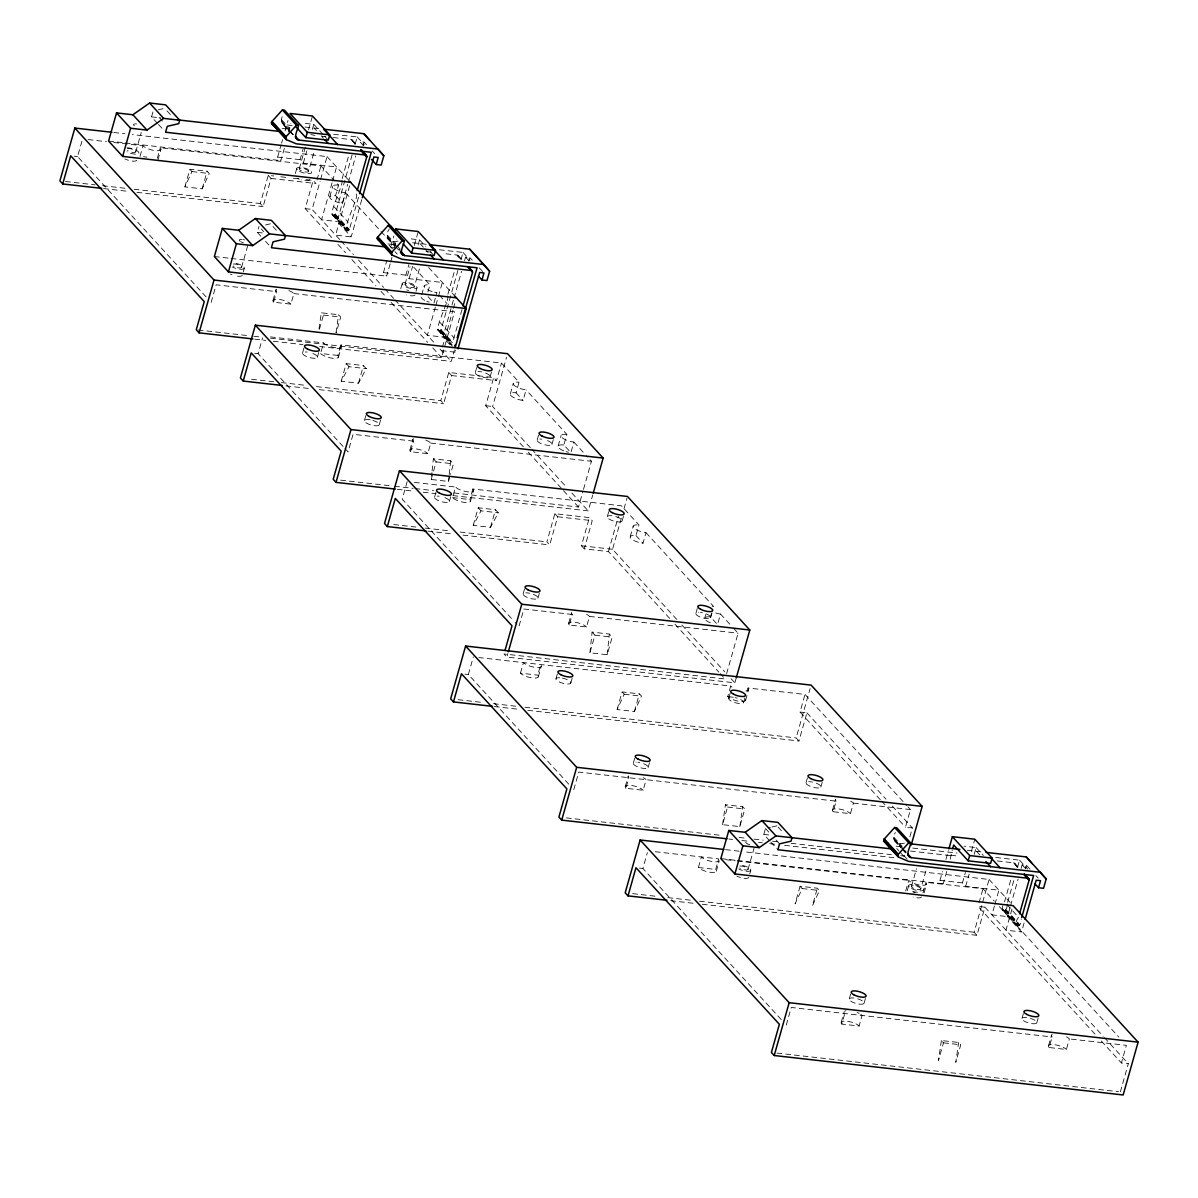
<?xml version="1.0" encoding="UTF-8"?>
<svg xmlns="http://www.w3.org/2000/svg" width="1198" height="1198" viewBox="0 0 1198 1198"><rect width="100%" height="100%" fill="white"/><g stroke="black" fill="none" stroke-linecap="round" stroke-linejoin="round"><path stroke-width="0.75" stroke-dasharray="5 3.75" d="M449.969 476.145L448.471 481.431L431.205 479.485L431.924 472.581M432.104 470.859L433.376 458.804L450.643 460.766L453.458 463.836L450.463 474.393M448.471 481.431L449.01 476.265M449.205 474.543L450.643 460.766M589.925 652.79L592.097 632.11L609.363 634.071L612.178 637.141L607.191 654.737L589.925 652.79L594.912 635.18L592.097 632.11M607.191 654.737L609.363 634.071M318.968 329.076L321.319 312.798L338.6 314.745L340.711 317.051L336.219 332.894M335.994 332.849L338.6 314.745M722.559 824.658L725.434 804.756L742.7 806.703L744.812 809.009L739.825 826.605L722.559 824.658L727.53 807.048L725.434 804.756M739.825 826.605L742.7 806.703M941.373 1040.538L938.498 1060.44L943.485 1042.829L941.373 1040.538L958.64 1042.485L960.751 1044.791L955.764 1062.386L958.64 1042.485M293.106 134.7C289.137 128.575 277.277 123.918 283.102 115.008M352.107 154.916L335.29 214.232C323.969 221.84 345.758 181.018 341.64 180.464M356.195 194.061C360.553 194.69 337.761 237.249 349.352 229.582L359.026 195.439M397.931 241.068C389.305 243.464 383.944 236.111 389.35 228.893M457.906 270.419L441.089 329.735C429.753 337.342 451.556 296.52 447.438 295.966M458.43 257.226L457.082 255.069L442.541 253.407M904.46 843.137C897.182 845.144 890.369 839.558 895.37 832.565M1007.129 904.026C1008.102 912.861 998.248 912.397 1004.014 903.681M461.994 309.548L452.53 342.972L440.924 330.139M206.116 296.894L77.585 156.564L82.572 138.968M135.778 151.861L141.259 132.499M140.046 156.369L143.026 145.797A9.659 3.085 15.8 0 0 155.186 150.619A9.659 3.085 15.8 0 0 160.307 147.758L320.959 165.923L334.766 181.003M157.402 123.274L151.547 116.88L153.209 110.98M157.312 158.316L160.307 147.758M157.926 160.113L160.906 149.54M184.896 186.873L189.868 169.262L207.149 171.224L209.261 173.53L202.162 188.82L184.896 186.873L191.98 171.569L189.868 169.262M202.162 188.82L207.149 171.224M211.148 302.405L216.134 284.795L276.588 291.638A9.659 3.085 15.8 0 1 276.633 289.212M241.562 267.349L248.555 242.715M268.247 175.372L271.062 178.442L263.096 206.61L260.28 203.54L268.247 175.372L273.638 175.986M243.284 271.841L244.272 268.322A7.727 2.456 15.8 0 0 234.074 263.051M284.36 148.312L280.871 160.637L277.637 157.103L281.096 144.883M281.59 143.131L282.578 139.642M285.064 130.911L288.029 120.429M260.85 236.201L257.33 232.367L259.008 226.467M288.433 132.005L290.844 123.499M295.307 173.59L296.805 168.304M332.565 181.063L336.563 166.971L303.319 163.183L300.084 159.663L303.064 149.181M308.5 129.968L312.468 115.996M312.334 129.459L313.771 124.352L301.686 122.975M303.319 163.183L306.808 150.873M343.077 446.45L258.109 353.665L262.587 337.821M273.009 300.413L275.989 289.841M288.853 290.59A9.659 3.085 15.8 0 1 293.869 293.585L290.874 304.142L273.608 302.196L276.588 291.638M331.711 237.578L305.191 208.617L313.172 180.464M316.976 180L320.959 165.923M339.693 239.525L312.109 209.41L320.076 181.242M320.57 179.475L327.054 156.594L132.334 134.58M329.824 196.742L332.804 186.184M338.54 185.106A9.659 3.085 15.8 0 0 333.403 187.966A9.659 3.085 15.8 0 0 345.563 192.788L342.568 203.346A9.659 3.085 15.8 0 1 330.423 198.539A9.659 3.085 15.8 0 1 335.545 195.678L338.54 185.106L336.024 182.366M355.162 144.134L357.199 136.946L331.561 134.041M361.781 199.602L351.209 236.89L337.147 221.54L347.719 184.252M348.214 182.47L355.776 155.83M302.585 352.916L304.067 347.63M363.114 145.647L364.117 142.113L359.789 141.634L363.308 145.467M319.447 329.18L323.43 315.104L321.319 312.798M317.365 357.333L319.357 350.295M321.064 351.703L323.55 342.898A9.659 3.085 15.8 0 0 335.695 347.719A9.659 3.085 15.8 0 0 340.816 344.859L501.468 363.024L519.048 382.207L516.053 392.779A9.659 3.085 15.8 0 0 510.932 395.639A9.659 3.085 15.8 0 0 523.092 400.446L526.072 389.889A9.659 3.085 15.8 0 1 513.927 385.067A9.659 3.085 15.8 0 1 519.048 382.207M337.836 355.417L320.555 353.47A9.659 3.085 15.8 0 0 332.715 358.277A9.659 3.085 15.8 0 0 337.836 355.417L340.816 344.859M338.435 357.214L341.43 346.641M341.22 381.234L346.207 363.638L363.473 365.585L366.288 368.655L358.502 383.195L341.22 381.234L349.022 366.708L366.288 368.655M390.159 263.815L386.654 276.124L383.435 272.605L386.894 260.37M390.848 246.414L393.828 235.931M394.217 247.507L396.628 239.001M390.653 262.048L392.15 256.761M358.502 383.195L363.473 365.585M400.746 288.718L402.243 283.432M364.432 420.453L366.423 413.415M438.363 296.55L442.347 282.473L409.117 278.685L405.882 275.151L408.847 264.668M414.298 245.47L418.252 231.499M418.117 244.946L419.57 239.84L409.207 238.672M409.117 278.685L412.606 266.36M416.02 291.384L417.024 287.864A7.727 2.456 15.8 0 0 406.826 282.578A7.727 2.456 15.8 0 0 405.059 286.502A7.727 2.456 15.8 0 0 417.024 287.864M379.212 424.886L381.204 417.847M421.696 294.768L424.197 285.963M427.926 291.938L429.917 284.884L413.55 267.019M460.96 259.622L462.997 252.434L437.36 249.528M409.941 449.924L412.921 439.352M449.969 344.71L442.931 337.042L453.503 299.74M454.012 297.973L461.559 271.332M464.584 260.67L465.588 257.121L469.901 257.615L472.252 260.176M425.784 440.1A9.659 3.085 15.8 0 1 430.801 443.095L427.806 453.668L410.54 451.706L413.52 441.149A9.659 3.085 15.8 0 1 413.565 438.723M468.912 261.134L469.901 257.615M270.598 338.195L441.568 357.528L454.521 311.75L293.869 293.585M407.185 481.581L402.214 499.177L513.882 621.103M319.626 346.492L451.287 361.377L454.282 350.804M448.771 372.473L451.586 375.543L443.604 403.711L440.804 400.641L448.771 372.473L493.681 377.55L496.496 380.62L501.468 363.024M431.205 479.485L436.177 461.874L433.376 458.804M434.589 497.05L436.581 490.012M475.321 372.443L477.313 365.405M449.37 501.483L451.361 494.445M472.836 488.994L469.841 499.566A9.659 3.085 15.8 0 1 464.719 502.426A9.659 3.085 15.8 0 1 452.574 497.604L455.554 487.047A9.659 3.085 15.8 0 0 467.714 491.854A9.659 3.085 15.8 0 0 472.836 488.994L621.388 505.796L638.968 524.979L635.973 535.551A9.659 3.085 15.8 0 0 630.852 538.411A9.659 3.085 15.8 0 0 643.012 543.218L645.992 532.661A9.659 3.085 15.8 0 1 633.847 527.839A9.659 3.085 15.8 0 1 638.968 524.979M490.102 376.876L492.093 369.838M523.331 446.794L485.714 405.718L493.681 377.55M530.355 447.708L492.618 406.511L506.574 357.214M470.44 501.348L473.435 490.791M473.24 525.383L478.212 507.772L495.493 509.734L498.308 512.804L490.506 527.33L473.24 525.383L481.027 510.842L498.308 512.804M510.333 393.843L513.328 383.285M490.506 527.33L495.493 509.734M568.78 784.181L468.358 674.534L473.33 656.938M537.183 439.995L539.175 432.957M551.964 444.413L553.955 437.375M558.133 446.03L561.128 435.473M566.849 434.395A9.659 3.085 15.8 0 0 561.727 437.27A9.659 3.085 15.8 0 0 573.872 442.077L570.892 452.634L563.854 444.967L566.849 434.395L526.072 389.889M523.167 593.759L525.158 586.721M736.351 677.544L734.853 682.83L506.829 657.043L507.832 653.524M554.869 513.687L557.684 516.757L549.702 544.925L546.902 541.855L554.869 513.687L589.416 517.596L592.231 520.666L584.265 548.834L608.449 551.574L669.922 618.692M537.947 598.191L539.939 591.153M520.441 673.156L523.436 662.599A9.659 3.085 15.8 0 0 535.581 667.421A9.659 3.085 15.8 0 0 540.702 664.561L537.722 675.118A9.659 3.085 15.8 0 1 532.601 677.978A9.659 3.085 15.8 0 1 520.441 673.156L537.722 675.118M453.997 492.962L578.499 507.039L582.977 491.195M583.486 489.428L591.453 461.26L586.436 455.779M538.321 676.9L541.301 666.343M452.844 495.583L588.218 510.887L592.711 495.044M584.265 548.834L581.449 545.764L589.416 517.596M568.661 623.23L571.641 612.672A9.659 3.085 15.8 0 0 572.255 614.454L569.26 625.012L586.526 626.973L589.521 616.401A9.659 3.085 15.8 0 0 586.601 614.349M556.007 678.667L557.998 671.629M607.326 516.593L609.333 509.554M570.787 683.085L572.779 676.046M608.449 551.574L618.408 516.353M676.855 619.501L612.537 549.283L622.002 515.829M623.993 508.791L626.988 498.233M622.106 521.01L624.113 513.972M630.253 536.614L633.248 526.057M573.797 789.662L578.769 772.066L836.159 801.163L833.179 811.735L850.445 813.682L853.44 803.124A9.659 3.085 15.8 0 0 848.424 800.129M617.12 709.53L622.091 691.92L639.373 693.882L641.484 696.173L634.386 711.477L617.12 709.53L624.203 694.226L622.091 691.92M634.386 711.477L639.373 693.882M625.281 786.502L628.276 775.945A9.659 3.085 15.8 0 0 628.875 777.727L625.88 788.284L643.161 790.246L646.141 779.688A9.659 3.085 15.8 0 0 643.236 777.637M633.338 763.096L634.835 757.81M648.118 767.514L650.11 760.475M695.903 613.301L697.401 608.015M704.768 617.973L705.757 614.454M715.715 613.017A9.659 3.085 15.8 0 0 720.507 614.02L717.512 624.577L710.489 616.91L711.492 613.376M710.684 617.719L712.675 610.681M781.246 1019.573L642.877 868.49L647.369 852.647M726.617 673.695L738.088 633.203L733.056 627.722M745.62 699.512A9.659 3.085 15.8 0 1 738.732 701.249A9.659 3.085 15.8 0 1 727.74 696.607L730.72 686.035L478.901 657.567M728.758 698.194L730.75 691.156M743.539 702.627L745.53 695.589M746.998 691.516L748.001 687.996L804.996 694.436L906.676 805.46M655.246 851.718L718.695 858.891L715.7 869.449A9.659 3.085 15.8 0 1 710.579 872.309A9.659 3.085 15.8 0 1 698.419 867.502L701.414 856.929A9.659 3.085 15.8 0 0 709.995 861.092A9.659 3.085 15.8 0 0 718.65 861.317M745.605 700.351L748.6 689.778M716.299 871.245L719.294 860.673M748.046 869.389L755.039 844.74M749.768 873.911L750.772 870.392A7.727 2.456 15.8 0 0 740.559 865.106M769.67 840.801L763.815 834.392L765.477 828.507L770.389 827.354M880.35 799.755L800.024 712.046L804.996 694.436M800.024 712.046L806.928 712.825L798.961 740.993L796.146 737.923L810.103 688.625M806.074 782.623L808.066 775.585M820.855 787.056L822.846 780.018M800.084 886.265L795.098 903.861L802.181 888.557L800.084 886.265L817.35 888.212L819.462 890.518L812.379 905.823L817.35 888.212M832.58 809.938L835.56 799.38A9.659 3.085 15.8 0 0 836.159 801.163M786.277 1025.054L791.264 1007.458L1052.114 1036.944A9.659 3.085 15.8 0 1 1052.144 1034.518M841.221 1022.283L844.216 1011.726M860.883 1014.436A9.659 3.085 15.8 0 1 862.081 1015.47L859.101 1026.027L841.82 1024.08L844.815 1013.508A9.659 3.085 15.8 0 1 846.087 1010.678M849.277 998.877L851.269 991.839M909.881 836.758L912.367 827.953L905.463 827.174L910.45 809.563L907.934 806.823M907.215 859.191L904.4 856.121L905.898 850.835M864.058 1003.31L866.049 996.257M905.718 890.938L908.713 880.38A9.659 3.085 15.8 0 0 920.858 885.187A9.659 3.085 15.8 0 0 925.979 882.327L982.989 888.781L994.31 901.136M907.23 890.773L908.728 885.502M922.999 892.899L925.979 882.327M924.092 892.914L926.578 884.124M946.72 871.53L943.23 883.854L939.996 880.32L942.467 871.59M945.941 859.37L948.412 850.64M950.209 859.206L952.23 850.131M994.924 904.265L998.922 890.189L965.678 886.4L962.443 882.881L965.423 872.399M971.353 851.449L974.828 839.214M974.214 854.369L976.13 847.57L964.046 846.192M965.678 886.4L969.167 874.076M979.006 902.858L982.989 888.781M1094.987 1034.114L978.002 906.377L984.921 907.156L976.939 935.324L974.139 932.254L989.084 879.452L744.078 851.748M1007.638 902.274L1014.092 879.467M1017.566 867.172L1019.558 860.164L993.786 857.244M1024.08 923.029L1021.55 931.939L1007.488 916.59L1010.019 907.68M1010.528 905.883L1018.105 879.122M1021.145 868.415L1022.149 864.851L1026.476 865.33L1029.995 869.179M1025.473 868.85L1026.476 865.33M1006.844 904.49L1018.555 917.279C1011.756 926.294 1021.265 929.888 1021.19 919.375M1022.014 1018.42L1024.005 1011.367M1036.794 1022.837L1038.786 1015.799M1048.52 1045.719L1051.5 1035.162M1066.46 1036.854A9.659 3.085 15.8 0 1 1069.38 1038.906L1066.385 1049.463L1049.119 1047.516L1052.114 1036.944M1120.34 1091.902L1128.321 1063.734L1121.403 1062.955L1126.39 1045.345L1069.38 1038.906M299.245 168.753L305.745 145.871M308.485 171.524A4.822 1.542 15.8 0 0 302.106 168.214A4.822 1.542 15.8 0 0 300.998 170.67A4.822 1.542 15.8 0 0 308.485 171.524L314.49 150.394M332.071 182.815L321.573 219.788L337.147 221.54M342.149 178.712L348.633 155.815M349.621 185.84L335.635 235.137L351.209 236.89M405.044 284.255L410.045 266.645M414.268 287.026A4.822 1.542 15.8 0 0 407.904 283.716A4.822 1.542 15.8 0 0 406.796 286.172A4.822 1.542 15.8 0 0 414.268 287.026L420.273 265.896M435.353 307.107L427.372 335.275L442.931 337.042M435.862 305.355L437.854 298.317M447.932 294.199L454.431 271.302M442.421 347.106L452.919 310.147M453.413 308.38L455.405 301.342M911.513 886.28L916.515 868.67M920.753 889.051A4.822 1.542 15.8 0 0 914.374 885.741A4.822 1.542 15.8 0 0 913.265 888.197A4.822 1.542 15.8 0 0 920.753 889.051L926.758 867.921M994.415 906.032L991.929 914.838L1007.488 916.59M1004.493 901.929L1010.992 879.033M1011.981 909.057L1005.976 930.187L1021.55 931.939M158.121 109.842L164.665 108.314M265.552 224.954L270.463 223.801L277.487 231.484M772.021 826.979L776.933 825.826M292.147 125.58L283.731 124.472M304.996 127.033L318.878 128.635M282.129 128.441L289.452 129.264M151.547 116.88L160.817 117.928M314.939 135.434L310.881 134.565M322.202 136.258L325.841 136.677M333.119 137.5L351.763 139.702L355.986 144.134M113.795 132.484L124.921 133.742M277.637 157.103L300.084 159.663M108.584 141.035L123.394 142.727M125.251 142.936L280.871 160.637M88.068 139.582L106.397 141.663M113.72 142.487L143.026 145.797M143.505 156.758L146.95 157.148M280.826 176.795L286.217 177.409M293.405 178.217L298.796 178.831M305.984 179.64L311.375 180.254M74.141 156.174L77.585 156.564M271.062 178.442L315.973 183.534L314.101 181.482M191.98 171.569L209.261 173.53M65.471 181.512L95.151 184.866M102.579 185.705L126.688 188.445M134.116 189.284L260.28 203.54M305.191 208.617L312.109 209.41M103.537 188.565L129.504 191.515M136.931 192.354L263.096 206.61M412.621 242.745L426.248 244.317M387.927 243.928L395.25 244.766M257.33 232.367L262.901 232.996M390.937 247.552L394.651 247.971M426.189 251.55L433.451 252.374M383.435 272.605L405.882 275.151M214.367 256.537L229.192 258.214M231.049 258.439L386.654 276.124M323.43 315.104L340.711 317.051M441.418 350.625L456.992 352.392L454.656 349.831M270.419 336.893L323.55 342.898M198.134 329.989L246.444 335.455M253.871 336.294L261.314 337.147M254.71 339.154L265.836 340.412M273.264 341.25L302.929 344.605M254.65 353.275L258.109 353.665M451.586 375.543L496.496 380.62M251.55 379.242L273.818 381.758M281.231 382.596L307.212 385.531M316.482 386.595L440.804 400.641M485.714 405.718L492.618 406.511M285.903 385.876L310.027 388.616M319.297 389.664L443.604 403.711M413.52 441.149L353.066 434.305L348.079 451.916L344.335 447.827M430.801 443.095L591.453 461.26M436.177 461.874L453.458 463.836M414.358 482.39L455.554 487.047M340.636 480.143L392.674 486.029M394.531 486.238L413.115 488.335M414.972 488.544L433.556 490.641M397.212 489.293L413.894 491.18M423.179 492.228L436.162 493.696M452.574 497.604L469.841 499.566M557.684 516.757L592.231 520.666M393.738 524.544L415.886 527.045M425.11 528.078L450.942 530.999M460.167 532.047L546.902 541.855M581.449 545.764L612.537 549.283M427.926 531.148L453.757 534.068M462.982 535.117L549.702 544.925M572.255 614.454L523.885 608.988L518.899 626.584L515.14 622.481M589.521 616.401L738.088 633.203M594.912 635.18L612.178 637.141M727.74 696.607L732.921 697.191M464.899 674.145L468.358 674.534M624.203 694.226L641.484 696.173M458.085 699.692L482.24 702.432M493.381 703.69L517.536 706.416M524.964 707.254L796.146 737.923M494.34 706.55L520.336 709.486M527.779 710.324L798.961 740.993M853.44 803.124L910.45 809.563M727.53 807.048L744.812 809.009M967.28 850.251L982.809 852.033M896.239 846.192L901.75 846.821M912.801 848.079L956.977 853.081M950.793 855.222L959.418 856.211M997.29 860.928L1014.122 862.904L1018.345 867.352M763.815 834.392L771.227 835.246M910.39 851.044L951.212 855.686M566.34 817.89L722.364 835.53M739.091 837.432L746.519 838.271M753.946 839.109L763.231 840.157M772.515 841.206L778.101 841.835M791.099 843.302L891.402 854.653M900.686 855.701L904.4 856.121M728.893 839.019L732.607 839.454M741.906 840.502L749.334 841.34M758.619 842.389L762.332 842.808M769.76 843.647L777.188 844.485M784.615 845.324L894.217 857.723M725.509 849.637L742.221 851.538M939.996 880.32L962.443 882.881M720.837 858.592L735.662 860.284M737.519 860.493L943.23 883.854M726.063 859.73L735.287 860.763M737.144 860.973L908.713 880.38M698.419 867.502L715.7 869.449M912.621 891.716L919.54 892.495M639.433 868.101L642.877 868.49M802.181 888.557L819.462 890.518M632.619 893.633L658.601 896.583M667.885 897.631L692.01 900.357M699.437 901.195L974.139 932.254M670.685 900.701L694.825 903.427M702.253 904.265L976.939 935.324M943.485 1042.829L960.751 1044.791M776.963 1053.072L1118.483 1091.692M364.117 142.113L366.453 144.673M372.308 151.068L374.66 153.629M479.275 267.843L482.794 271.691M1035.851 875.573L1038.187 878.134M357.199 136.946L364.237 144.614M462.997 252.434L470.02 260.116M1019.558 860.164L1027.764 869.119M465.588 257.121L469.107 260.954M1022.149 864.851L1025.668 868.685M457.95 255.429L461.784 259.622M351.763 139.702L355.282 143.535M457.546 255.189L461.065 259.023M1014.122 862.904L1017.641 866.753M351.284 139.567L355.057 143.775M457.082 255.069L460.856 259.262M1013.643 862.785L1017.416 866.993M354.982 144.284L352.167 139.941M1017.342 867.502L1014.526 863.159M313.771 124.352L323.43 134.895M324.643 136.213L328.252 140.166M419.57 239.84L425.604 246.429M430.426 251.7L434.05 255.653M976.13 847.57L983.378 855.477M314.161 128.081L316.512 130.642M321.199 135.748L323.535 138.309M419.959 243.568L423.478 247.417M424.646 248.69L428.165 252.523M976.52 851.299L980.039 855.132M327.054 156.594L348.363 179.865M428.614 267.483L454.072 295.262M989.084 879.452L1010.633 902.978M1005.646 909.282L1019.708 924.631M1005.466 909.686L1019.528 925.036M281.725 119.86L289.931 128.815M387.523 235.347L395.729 244.302M396.897 245.575L400.417 249.424M1005.212 910.061L1019.273 925.41M1004.867 910.36L1018.929 925.71M281.56 121.013L289.482 129.863M387.343 236.5L400.237 250.577M1004.478 910.57L1018.54 925.919M281.68 122.121L288.718 129.788M289.886 131.076L293.405 134.91M387.478 237.608L394.516 245.291M395.684 246.563L399.189 250.412M1002.531 908.938L1018.12 926.039M1002.471 909.357L1017.701 926.039M282.114 123.109L293.824 135.898M387.912 238.597L394.456 245.8M1002.516 909.746L1017.312 925.949M345.563 192.788L393.408 245.021M439.456 295.307L446.989 303.528M573.872 442.077L585.178 454.416M999.342 906.631L1118.842 1037.109M389.095 245.216L397.287 254.171M645.992 532.661L713.484 606.338A9.659 3.085 15.8 0 0 711.357 606.218M720.507 614.02L731.798 626.359M335.545 195.678L342.568 203.346M428.09 296.73L433.961 303.124L436.941 292.567A9.659 3.085 15.8 0 1 434.589 292.177M516.053 392.779L523.092 400.446M806.928 712.825L886.011 799.171M892.285 806.029L912.367 827.953M984.921 907.156L1103.163 1036.27M1104.421 1037.648L1128.321 1063.734M881.608 801.133L905.463 827.174M1101.276 1040.972L1121.403 1062.955M635.973 535.551L643.012 543.218M334.152 206.88L348.214 222.229M439.936 322.382L453.997 337.731M335.29 214.232L349.352 229.582M441.089 329.735L452.799 342.523M335.126 214.637L349.187 229.986M334.856 215.011L348.918 230.36M440.654 330.498L452.365 343.287M334.527 215.311L348.573 230.66M440.31 330.798L452.035 343.586M334.122 215.52L348.184 230.87M439.921 331.007L451.631 343.811M332.19 213.888L346.237 229.237M437.974 329.375L452.035 344.724M333.703 215.64L347.764 230.989M439.501 331.127L451.212 343.916M332.116 214.292L347.345 230.989M437.914 329.794L450.792 343.931M332.16 214.697L346.956 230.9M437.959 330.199L452.425 346.192M893.993 837.402L902.199 846.357M893.813 838.555L905.538 851.359M897.062 842.299L906.437 852.527M893.948 839.678L900.986 847.345M901.854 848.409L906.542 853.53M894.382 840.667L900.926 847.855M902.109 849.142L905.613 852.976M340.951 240.888L353.485 254.59M358.502 260.056L383.585 287.445M384.828 288.808L393.603 298.392M394.861 299.77L434.994 343.571M439.995 349.052L451.287 361.377M531.613 449.085L565.576 486.163M571.865 493.037L588.218 510.887M896.733 848.543L899.084 851.104M900.252 852.392L903.756 856.226M338.031 244.467L345.608 252.748M351.913 259.637L375.902 285.828M380.964 291.339L386.011 296.864M391.057 302.375L427.671 342.358M432.733 347.869L441.568 357.528M528.348 452.275L562.191 489.233M563.449 490.611L578.499 507.039M681.887 624.997L724.76 671.808M731.065 678.697L734.853 682.83M674.938 624.173L718.86 672.123M720.118 673.501L725.134 678.981L504.014 653.973L506.829 657.043M167.001 110.875L171.688 115.981M159.064 117.374L162.584 121.208M261.344 229.028L263.695 231.588M158.57 124.547L163.257 129.669M265.537 241.322L269.056 245.156M778.101 827.114L783.971 833.509M346.207 363.638L349.022 366.708M478.212 507.772L481.027 510.842M765.477 828.507L771.347 834.901M776.034 840.008L779.539 843.856M770.838 842.074L777.876 849.741M739.75 866.094A4.822 1.542 15.8 0 1 746.594 867.637A4.822 1.542 15.8 0 1 746.549 869.973A4.822 1.542 15.8 0 1 739.705 868.026M749.783 844.77A4.822 1.542 15.8 0 1 745.785 842.389A4.822 1.542 15.8 0 1 748.66 841.43M1030.43 1018.36A7.727 2.456 15.8 0 1 1036 1023.481A7.727 2.456 15.8 0 1 1023.886 1020.936A7.727 2.456 15.8 0 1 1026.596 1017.551M857.693 998.818A7.727 2.456 15.8 0 1 863.264 1003.939A7.727 2.456 15.8 0 1 851.134 1001.408A7.727 2.456 15.8 0 1 853.86 998.024M750.772 870.392A7.727 2.456 15.8 0 1 738.807 869.029M857.079 1012.46A9.659 3.085 15.8 0 1 859.176 1013.418M1049.119 1047.516A9.659 3.085 15.8 0 1 1054.24 1044.656A9.659 3.085 15.8 0 1 1066.385 1049.463M748.78 877.43A7.727 2.456 15.8 0 1 736.8 876.082M921.517 896.958A7.727 2.456 15.8 0 1 913.116 897.017M913.205 891.986A7.727 2.456 15.8 0 1 915.152 892.48M841.82 1024.08A9.659 3.085 15.8 0 1 846.941 1021.22A9.659 3.085 15.8 0 1 859.101 1026.027M816.362 783.222A7.727 2.456 15.8 0 1 818.938 787.955A7.727 2.456 15.8 0 1 806.823 784.331A7.727 2.456 15.8 0 1 812.544 782.084M740.723 699.557A7.727 2.456 15.8 0 1 741.143 703.57A7.727 2.456 15.8 0 1 729.822 700.171A7.727 2.456 15.8 0 1 733.326 697.341M735.213 697.655A7.727 2.456 15.8 0 1 737.159 698.149M643.625 763.695A7.727 2.456 15.8 0 1 646.995 768.277A7.727 2.456 15.8 0 1 635.644 765.896A7.727 2.456 15.8 0 1 636.213 762.138M637.905 762.242A7.727 2.456 15.8 0 1 639.792 762.542M748.001 687.996A9.659 3.085 15.8 0 1 744.991 690.976M731.933 687.068A9.659 3.085 15.8 0 1 730.72 686.035M833.179 811.735A9.659 3.085 15.8 0 1 838.3 808.875A9.659 3.085 15.8 0 1 850.445 813.682M562.476 678.113A7.727 2.456 15.8 0 1 570.503 683.459A7.727 2.456 15.8 0 1 558.328 681.467A7.727 2.456 15.8 0 1 560.589 677.813M625.88 788.284A9.659 3.085 15.8 0 1 631.002 785.424A9.659 3.085 15.8 0 1 643.161 790.246M706.191 613.885A7.727 2.456 15.8 0 1 709.56 618.467A7.727 2.456 15.8 0 1 698.224 616.101A7.727 2.456 15.8 0 1 698.793 612.343M700.486 612.448A7.727 2.456 15.8 0 1 702.372 612.747M615.742 516.533A7.727 2.456 15.8 0 1 621.313 521.654A7.727 2.456 15.8 0 1 609.198 519.123A7.727 2.456 15.8 0 1 611.908 515.739M533.454 594.358A7.727 2.456 15.8 0 1 536.015 599.09A7.727 2.456 15.8 0 1 523.915 595.466A7.727 2.456 15.8 0 1 529.621 593.22M710.384 622.765A9.659 3.085 15.8 0 1 704.679 618.378A9.659 3.085 15.8 0 1 710.489 616.91M569.26 625.012A9.659 3.085 15.8 0 1 574.381 622.151A9.659 3.085 15.8 0 1 586.526 626.973M444.877 497.649A7.727 2.456 15.8 0 1 447.872 502.321A7.727 2.456 15.8 0 1 436.027 499.311A7.727 2.456 15.8 0 1 439.172 496.197M547.471 440.579A7.727 2.456 15.8 0 1 550.466 445.252A7.727 2.456 15.8 0 1 538.621 442.242A7.727 2.456 15.8 0 1 541.766 439.127M485.609 373.042A7.727 2.456 15.8 0 1 488.185 377.774A7.727 2.456 15.8 0 1 476.07 374.15A7.727 2.456 15.8 0 1 481.791 371.904M372.848 420.408A7.727 2.456 15.8 0 1 378.089 425.634A7.727 2.456 15.8 0 1 365.51 422.43A7.727 2.456 15.8 0 1 370.901 419.914M568.526 452.26A9.659 3.085 15.8 0 1 566.1 451.631M563.749 450.822A9.659 3.085 15.8 0 1 558.043 446.435A9.659 3.085 15.8 0 1 563.854 444.967M410.54 451.706A9.659 3.085 15.8 0 1 415.661 448.846A9.659 3.085 15.8 0 1 427.806 453.668M312.873 353.515A7.727 2.456 15.8 0 1 315.853 358.172A7.727 2.456 15.8 0 1 304.022 355.162A7.727 2.456 15.8 0 1 307.152 352.062M415.032 294.903A7.727 2.456 15.8 0 1 406.616 294.963M406.706 289.931A7.727 2.456 15.8 0 1 408.653 290.425M126.943 147.818A7.727 2.456 15.8 0 1 136.976 150.663A7.727 2.456 15.8 0 1 136.916 154.093A7.727 2.456 15.8 0 1 126.868 151.847M244.272 268.322A7.727 2.456 15.8 0 1 232.307 266.974M432.149 291.563A9.659 3.085 15.8 0 1 424.182 286.786A9.659 3.085 15.8 0 1 429.917 284.884M273.608 302.196A9.659 3.085 15.8 0 1 278.73 299.335A9.659 3.085 15.8 0 1 290.874 304.142M136.842 160.247A7.727 2.456 15.8 0 1 124.877 158.885M309.593 179.775A7.727 2.456 15.8 0 1 301.177 179.835M299.305 179.176A7.727 2.456 15.8 0 1 297.613 178.427M242.281 275.375A7.727 2.456 15.8 0 1 233.88 275.42M231.993 274.776A7.727 2.456 15.8 0 1 230.316 274.013M429.169 302.121A9.659 3.085 15.8 0 1 426.817 301.312M424.721 300.369A9.659 3.085 15.8 0 1 421.202 296.52M233.266 264.054A4.822 1.542 15.8 0 1 240.124 265.597A4.822 1.542 15.8 0 1 240.079 267.933A4.822 1.542 15.8 0 1 233.236 265.986M243.299 242.745A4.822 1.542 15.8 0 1 241.083 241.861M240.229 241.352A4.822 1.542 15.8 0 1 242.176 239.405M243.359 239.6A4.822 1.542 15.8 0 1 244.572 239.914M127.482 148.567A4.822 1.542 15.8 0 1 134.326 150.109A4.822 1.542 15.8 0 1 134.281 152.446A4.822 1.542 15.8 0 1 127.437 150.499M134.431 125.85A4.822 1.542 15.8 0 1 137.56 124.098M911.543 888.572A7.727 2.456 15.8 0 0 923.508 889.919A7.727 2.456 15.8 0 0 913.31 884.633A7.727 2.456 15.8 0 0 911.543 888.572M299.605 171.374A7.727 2.456 15.8 0 0 311.585 172.737A7.727 2.456 15.8 0 0 301.372 167.45A7.727 2.456 15.8 0 0 299.605 171.374"/><path stroke-width="1.5" d="M275.6 125.7L271.946 124.098L271.676 121.822L282.384 109.931L284.48 110.171L298.542 125.52C298.152 129.459 292.072 138.324 298.856 140.091L378.014 149.061L383.824 155.77L381.189 165.084L376.172 164.515L371.485 159.394M359.535 193.642L371.26 152.296L296.191 143.79L286.008 139.447L286.052 136.722L296.445 125.281L298.542 125.52M357.199 190.542L366.693 157.073L365.824 155.051L165.594 132.229L167.271 126.329L178.727 123.664L179.7 120.204L165.638 104.855L149.6 103.028L132.903 114.753L116.535 112.912L108.584 141.035L122.645 156.399L350.625 182.321M378.134 239.84L377.475 237.309L388.182 225.434L390.263 225.658L404.325 241.023C403.951 244.946 397.871 253.826 404.654 255.593L483.812 264.548L489.623 271.257L486.987 280.572L481.97 280.003L478.451 276.169M457.187 337.896L477.059 267.783L401.974 259.277L391.791 254.934L391.851 252.209L402.243 240.783L404.325 241.023M456.408 297.823L228.429 271.886L214.367 256.537L222.334 228.399L238.687 230.256L255.384 218.515L271.437 220.342L285.498 235.692L284.51 239.151L273.069 241.816L271.392 247.716L471.608 270.538L472.491 272.575L462.997 306.029M887.868 843.257L884.199 841.64L883.944 839.364L894.651 827.489L896.733 827.728L910.794 843.078C910.42 847.001 904.34 855.881 911.124 857.648L1040.373 872.279L1046.183 878.973L1043.548 888.302L1038.531 887.733L1035.027 883.884M1021.684 917.623L1033.619 875.513L908.443 861.347L898.26 856.989L898.32 854.264L908.713 842.838L910.794 843.078M666.986 900.282L628.007 895.864L635.973 867.711L779.374 1024.275L771.407 1052.443L774.207 1055.513L1123.155 1094.972L1138.1 1042.155L1013.074 905.643L734.898 873.941L720.837 858.592L728.803 830.454L745.171 832.281L761.868 820.555L777.921 822.367L791.983 837.716L790.994 841.191L779.539 843.856L777.876 849.741L1028.184 878.269L1029.052 880.29L1019.558 913.76M111.938 132.274L74.845 128.066L59.9 180.883L62.715 183.953L101.68 188.356M62.715 183.953L70.682 155.785L204.244 301.611L196.277 329.779L199.078 332.849L252.868 338.944M122.645 156.399L130.597 128.261L116.535 112.912M199.078 332.849L214.023 280.047L74.845 128.066M228.429 271.886L236.395 243.748L222.334 228.399M305.804 137.62L307.302 132.334L290.006 113.451L312.468 115.996L329.75 134.88L328.252 140.166L305.804 137.62L296.146 127.078M593.205 493.276L603.163 458.07L507.563 353.695L255.354 325.167L240.409 377.984L243.224 381.054L282.189 385.457M243.224 381.054L251.191 352.886L341.175 451.137L333.209 479.305L336.009 482.375L395.355 489.084M362.275 197.82L373.851 156.983L378.179 157.477L376.172 164.515M394.816 232.442L395.804 228.938L418.252 231.499L435.548 250.382L434.05 255.653L411.603 253.107L403.157 243.883M336.009 482.375L350.954 429.558L255.354 325.167M411.603 253.107L413.1 247.821L395.804 228.938M736.351 677.544L749.798 630.013L627.482 496.466L399.458 470.679L384.513 523.496L387.328 526.566L426.084 530.939M387.328 526.566L395.295 498.398L511.995 625.805L505.017 650.454M455.27 347.285L466.232 308.56L454.941 296.235M457.995 348.843L479.649 272.47L483.962 272.964L481.97 280.003M911.199 845.099L922.16 806.374L811.091 685.106L465.603 646.036L450.658 698.853L453.473 701.923L492.483 706.341M453.473 701.923L461.44 673.755L566.879 788.883L558.912 817.051L561.727 820.121L727.036 838.81M508.326 651.757L521.774 604.226L399.458 470.679M561.727 820.121L576.672 767.304L465.603 646.036M723.652 849.427L640.136 839.993L625.191 892.795L628.007 895.864M734.898 873.941L742.865 845.818L728.803 830.454M774.207 1055.513L789.153 1002.696L640.136 839.993M948.906 848.888L952.365 836.668L974.828 839.214L992.109 858.097L990.611 863.384L968.164 860.823L953.683 845.024L952.724 848.424M968.164 860.823L969.661 855.552L952.365 836.668M1025.099 919.45L1036.21 880.201L1040.538 880.68L1038.531 887.733M455.15 345.084L454.716 345.848M130.597 128.261L146.965 130.103L163.647 118.377L179.7 120.204M236.395 243.748L252.748 245.605L269.445 233.865L285.498 235.692M742.865 845.818L759.233 847.63L775.93 835.905L891.836 848.948M383.824 155.77L363.952 133.712L323.595 129.189L337.656 144.539M483.812 264.548L469.751 249.199L429.393 244.677L443.455 260.026M985.954 852.407L1026.312 856.929L1046.183 878.973M307.302 132.334L329.75 134.88M177.514 119.83L279.568 131.421M413.1 247.821L435.548 250.382M285.169 235.527L385.367 246.908M214.023 280.047L466.232 308.56M350.954 429.558L603.163 458.07M521.774 604.226L749.798 630.013M576.672 767.304L922.16 806.374M910.001 843.766L959.898 849.412M969.661 855.552L992.109 858.097M789.153 1002.696L1138.1 1042.155M489.623 271.257L469.751 249.199M361.541 150.169L366.528 155.65M468.508 266.944L472.326 271.137M1025.069 874.675L1028.887 878.853M361.137 149.93L366.723 156.084M468.104 266.705L472.506 271.572M1024.395 874.181L1029.082 879.302M360.658 149.81L366.768 156.564M467.624 266.585L472.566 272.066M1024.185 874.3L1029.127 879.781M362.006 151.951L366.693 157.073M1024.365 875.169L1027.884 879.018M990.641 857.513L1000.016 867.756M324.703 139.597L328.222 143.431M430.501 255.084L434.02 258.918M985.894 861.527L990.581 866.648M349.621 181.242L394.756 230.525M282.384 109.931L296.445 125.281M388.182 225.434L402.243 240.783M295.352 136.258L298.856 140.091M401.135 251.745L404.654 255.593M401.24 252.748L403.576 255.309M295.442 137.261L297.793 139.822M400.327 252.194L402.663 254.755M271.991 121.372L286.052 136.722M377.789 236.86L391.851 252.209M271.676 121.822L285.738 137.171M377.475 237.309L391.521 252.658M271.467 122.301L285.528 137.665M377.265 237.803L391.327 253.152M377.19 238.312L391.237 253.662M271.392 122.81L285.453 138.174M271.452 123.304L286.412 139.687M377.235 238.806L392.195 255.189M894.651 827.489L908.713 842.838M907.605 853.815L911.124 857.648M907.71 854.818L910.046 857.364M884.259 838.914L898.32 854.264M883.944 839.364L897.991 854.713M883.735 839.858L897.796 855.207M883.66 840.367L897.706 855.716M883.705 840.861L897.766 856.211M883.899 841.295L898.665 857.244M149.6 103.028L163.647 118.377M255.384 218.515L269.445 233.865M132.903 114.753L146.965 130.103M238.687 230.256L252.748 245.605M761.868 820.555L775.93 835.905M745.171 832.281L759.233 847.63M1026.312 856.929L1032.122 863.623M363.952 133.712L369.763 140.406M854.084 994.909A7.727 2.456 15.8 0 0 866.049 996.257A7.727 2.456 15.8 0 0 855.851 990.986A7.727 2.456 15.8 0 0 854.084 994.909M1026.821 1014.436A7.727 2.456 15.8 0 0 1038.786 1015.799A7.727 2.456 15.8 0 0 1028.588 1010.513A7.727 2.456 15.8 0 0 1026.821 1014.436M560.814 674.699A7.727 2.456 15.8 0 0 572.779 676.046A7.727 2.456 15.8 0 0 562.581 670.775A7.727 2.456 15.8 0 0 560.814 674.699M733.565 694.226A7.727 2.456 15.8 0 0 745.53 695.589A7.727 2.456 15.8 0 0 735.332 690.303A7.727 2.456 15.8 0 0 733.565 694.226M638.145 759.128A7.727 2.456 15.8 0 0 650.11 760.475A7.727 2.456 15.8 0 0 639.912 755.189A7.727 2.456 15.8 0 0 638.145 759.128M810.881 778.655A7.727 2.456 15.8 0 0 822.846 780.018A7.727 2.456 15.8 0 0 812.648 774.732A7.727 2.456 15.8 0 0 810.881 778.655M439.396 493.082A7.727 2.456 15.8 0 0 451.361 494.445A7.727 2.456 15.8 0 0 441.164 489.158A7.727 2.456 15.8 0 0 439.396 493.082M612.133 512.624A7.727 2.456 15.8 0 0 624.113 513.972A7.727 2.456 15.8 0 0 613.9 508.686A7.727 2.456 15.8 0 0 612.133 512.624M527.959 589.79A7.727 2.456 15.8 0 0 539.939 591.153A7.727 2.456 15.8 0 0 529.726 585.867A7.727 2.456 15.8 0 0 527.959 589.79M700.71 609.333A7.727 2.456 15.8 0 0 712.675 610.681A7.727 2.456 15.8 0 0 702.477 605.394A7.727 2.456 15.8 0 0 700.71 609.333M307.377 348.947A7.727 2.456 15.8 0 0 319.357 350.295A7.727 2.456 15.8 0 0 309.144 345.024A7.727 2.456 15.8 0 0 307.377 348.947M480.128 368.475A7.727 2.456 15.8 0 0 492.093 369.838A7.727 2.456 15.8 0 0 481.896 364.551A7.727 2.456 15.8 0 0 480.128 368.475M369.239 416.485A7.727 2.456 15.8 0 0 381.204 417.847A7.727 2.456 15.8 0 0 371.006 412.561A7.727 2.456 15.8 0 0 369.239 416.485M541.99 436.027A7.727 2.456 15.8 0 0 553.955 437.375A7.727 2.456 15.8 0 0 543.757 432.089A7.727 2.456 15.8 0 0 541.99 436.027"/></g></svg>
